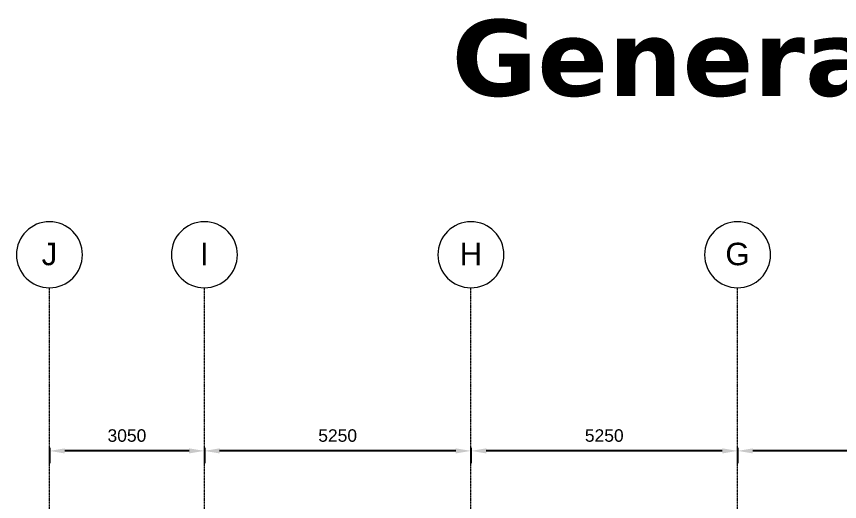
# Model space of a CAD drawing. Header units: millimetres. Extents: x 4481 to 58175, y 4067 to 32722.
# Drawn here: x 8501 to 24709, y 23169 to 32722 of the extents above; entities that cross this region are included whole.
import ezdxf

# ---------------------------------------------------------------- set-up
doc = ezdxf.new("R2010")
doc.units = ezdxf.units.MM
doc.linetypes.add('Grid Line', pattern=[22.225, 12.7, -3.175, 3.175, -3.175])
for name, color, linetype, lineweight in [('A-ANNO-DIMS', 10, 'Continuous', 9), ('S-GRID', 1, 'Continuous', 9), ('S-GRID-IDEN', 1, 'Continuous', 9)]:
    doc.layers.add(name, color=color, linetype=linetype, lineweight=lineweight)
doc.layers.add('TEXT', color=10, linetype='Continuous')
doc.styles.add('Arial', font='Arial.ttf', dxfattribs={"height": 245.883234})
doc.styles.add('Arial_1', font='Arial.ttf', dxfattribs={"height": 442.58982})
doc.styles.add('TITLE_Layout_15mm', font='Verdana Bold.ttf', dxfattribs={"height": 15})
doc.dimstyles.new('Diagonal_-_2_5mm_Arial', dxfattribs={"dimscale": 304.8, "dimtxt": 245.883234, "dimasz": 0.984252, "dimexe": 0.787402, "dimexo": 0.492126, "dimgap": 0.574147, "dimtad": 1, "dimdec": 0, "dimzin": 0, "dimdsep": 46, "dimtxsty": 'Arial', "dimcen": 0.09, "dimdle": 0.787402, "dimazin": 0, "dimtfac": 1, "dimtdec": 0, "dimtix": 1, "dimtmove": 0, "dimatfit": 3, "dimldrblk": 'BOXFILLED', "dimfxl": 1, "dimtvp": 1, "dimtfill": 1, "dimtolj": 1, "dimtzin": 0, "dimarcsym": 0})

# ---------------------------------------------------------------- blocks, each defined once
blk = doc.blocks.new('Grid - M_Grid Head - Circle-24584-1st Floor Dimensioned Plan')
at = {"layer": 'S-GRID-IDEN'}
blk.add_circle((0, 0), 6.5, dxfattribs=at)
blk = doc.blocks.new('DIMBLOCK6-1st Floor Dimensioned Plan')
at = {"layer": 'A-ANNO-DIMS', "color": 0, "lineweight": -2, "transparency": 16777216}
for p, q in [((22701, 24228), (22701, 23926)), ((27651, 24166), (23001, 24166)), ((27951, 24228), (27951, 23926))]:
    blk.add_line(p, q, dxfattribs=at)
at = {"layer": 'A-ANNO-DIMS', "color": 0, "transparency": 16777216}
for points in [[(23001, 24216), (23001, 24116), (22701, 24166)], [(27651, 24216), (27651, 24116), (27951, 24166)]]:
    blk.add_solid(points, dxfattribs=at)
at = {"layer": 'Defpoints', "color": 0, "transparency": 16777216}
for p in [(22701, 24378), (27951, 24378), (22701, 24166)]:
    blk.add_point(p, dxfattribs=at)
at = {"layer": 'A-ANNO-DIMS', "color": 0, "transparency": 16777216, "insert": (25326, 24467), "char_height": 245.9, "width": 904.62, "attachment_point": 5, "style": 'Arial', "bg_fill": 3, "box_fill_scale": 1.1, "bg_fill_color": 256, "bg_fill_true_color": 13158600, "bg_fill_transparency": 0}
blk.add_mtext('\\A1;5250', dxfattribs=at)
blk = doc.blocks.new('_BoxFilled')
at = {"color": 0, "linetype": 'ByBlock', "lineweight": -2}
blk.add_line((-0.5, 0), (-1, 0), dxfattribs=at)
at = {"color": 0, "linetype": 'ByBlock'}
blk.add_solid([(-0.5, 0.5), (0.5, 0.5), (-0.5, -0.5), (0.5, -0.5)], dxfattribs=at)
blk = doc.blocks.new('DIMBLOCK7-1st Floor Dimensioned Plan')
at = {"layer": 'A-ANNO-DIMS', "color": 0, "lineweight": -2, "transparency": 16777216}
for p, q in [((17451, 24228), (17451, 23926)), ((22401, 24166), (17751, 24166)), ((22701, 24228), (22701, 23926))]:
    blk.add_line(p, q, dxfattribs=at)
at = {"layer": 'A-ANNO-DIMS', "color": 0, "transparency": 16777216}
for points in [[(17751, 24216), (17751, 24116), (17451, 24166)], [(22401, 24216), (22401, 24116), (22701, 24166)]]:
    blk.add_solid(points, dxfattribs=at)
at = {"layer": 'Defpoints', "color": 0, "transparency": 16777216}
for p in [(17451, 24378), (22701, 24378), (17451, 24166)]:
    blk.add_point(p, dxfattribs=at)
at = {"layer": 'A-ANNO-DIMS', "color": 0, "transparency": 16777216, "insert": (20076, 24467), "char_height": 245.9, "width": 904.62, "attachment_point": 5, "style": 'Arial', "bg_fill": 3, "box_fill_scale": 1.1, "bg_fill_color": 256, "bg_fill_true_color": 13158600, "bg_fill_transparency": 0}
blk.add_mtext('\\A1;5250', dxfattribs=at)
blk = doc.blocks.new('DIMBLOCK8-1st Floor Dimensioned Plan')
at = {"layer": 'A-ANNO-DIMS', "color": 0, "lineweight": -2, "transparency": 16777216}
for p, q in [((12201, 24228), (12201, 23926)), ((17151, 24166), (12501, 24166)), ((17451, 24228), (17451, 23926))]:
    blk.add_line(p, q, dxfattribs=at)
at = {"layer": 'A-ANNO-DIMS', "color": 0, "transparency": 16777216}
for points in [[(12501, 24216), (12501, 24116), (12201, 24166)], [(17151, 24216), (17151, 24116), (17451, 24166)]]:
    blk.add_solid(points, dxfattribs=at)
at = {"layer": 'Defpoints', "color": 0, "transparency": 16777216}
for p in [(12201, 24378), (17451, 24378), (12201, 24166)]:
    blk.add_point(p, dxfattribs=at)
at = {"layer": 'A-ANNO-DIMS', "color": 0, "transparency": 16777216, "insert": (14826, 24467), "char_height": 245.9, "width": 904.62, "attachment_point": 5, "style": 'Arial', "bg_fill": 3, "box_fill_scale": 1.1, "bg_fill_color": 256, "bg_fill_true_color": 13158600, "bg_fill_transparency": 0}
blk.add_mtext('\\A1;5250', dxfattribs=at)
blk = doc.blocks.new('DIMBLOCK9-1st Floor Dimensioned Plan')
at = {"layer": 'A-ANNO-DIMS', "color": 0, "lineweight": -2, "transparency": 16777216}
for p, q in [((9151, 24228), (9151, 23926)), ((11901, 24166), (9451, 24166)), ((12201, 24228), (12201, 23926))]:
    blk.add_line(p, q, dxfattribs=at)
at = {"layer": 'A-ANNO-DIMS', "color": 0, "transparency": 16777216}
for points in [[(9451, 24216), (9451, 24116), (9151, 24166)], [(11901, 24216), (11901, 24116), (12201, 24166)]]:
    blk.add_solid(points, dxfattribs=at)
at = {"layer": 'Defpoints', "color": 0, "transparency": 16777216}
for p in [(9151, 24378), (12201, 24378), (9151, 24166)]:
    blk.add_point(p, dxfattribs=at)
at = {"layer": 'A-ANNO-DIMS', "color": 0, "transparency": 16777216, "insert": (10676, 24467), "char_height": 245.9, "width": 904.62, "attachment_point": 5, "style": 'Arial', "bg_fill": 3, "box_fill_scale": 1.1, "bg_fill_color": 256, "bg_fill_true_color": 13158600, "bg_fill_transparency": 0}
blk.add_mtext('\\A1;3050', dxfattribs=at)

msp = doc.modelspace()

# ---------------------------------------------------------------- linework, layer by layer
at = {"layer": 'S-GRID', "linetype": 'Grid Line'}
for p, q in [((9151, 4066.9), (9151, 27379.7)), ((12201, 4066.9), (12201, 27379.7)), ((17451, 4066.9), (17451, 27379.7)), ((22701, 4066.9), (22701, 27379.7))]:
    msp.add_line(p, q, dxfattribs=at)

# ---------------------------------------------------------------- block references
at = {"layer": 'S-GRID-IDEN', "xscale": -99.99999999999993, "yscale": 99.99999999999993, "zscale": 99.99999999999993}
for p in [(9151, 28029.7), (12201, 28029.7), (17451, 28029.7), (22701, 28029.7)]:
    msp.add_blockref('Grid - M_Grid Head - Circle-24584-1st Floor Dimensioned Plan', p, dxfattribs=at)

# ---------------------------------------------------------------- texts
at = {"layer": 'TEXT', "style": 'TITLE_Layout_15mm'}
msp.add_text('General Arrangement', height=1500, dxfattribs=at).set_placement((17068.9, 31158.9))

# ---------------------------------------------------------------- next in the draw order: texts
at = {"layer": 'S-GRID-IDEN', "char_height": 442.6, "attachment_point": 2, "line_spacing_factor": 0.938532, "style": 'Arial_1', "bg_fill": 3, "box_fill_scale": 1.25, "bg_fill_color": 0, "bg_fill_transparency": 0}
for s, insert, width in [('J', (9151.1, 28265.5), 367.164), ('I', (12201.1, 28265.5), 205.18), ('H', (17451.1, 28265.5), 529.148), ('G', (22701.1, 28265.5), 572.344)]:
    msp.add_mtext(s, dxfattribs=dict(at, insert=insert, width=width))

# ---------------------------------------------------------------- next in the draw order: dimensions: what is measured, and where the dimension line sits
at = {"layer": 'A-ANNO-DIMS'}
dim = msp.add_linear_dim(base=(22701, 24166.3), p1=(27951, 24378.4), p2=(22701, 24378.4), angle=180, dimstyle='Diagonal_-_2_5mm_Arial', override={"dimpost": '<>', "dimfxl": 5250}, dxfattribs=at)
dim.commit()
dim.dimension.update_dxf_attribs({"geometry": 'DIMBLOCK6-1st Floor Dimensioned Plan', "text_midpoint": (25326, 24466.9)})

# ---------------------------------------------------------------- next in the draw order: dimensions: what is measured, and where the dimension line sits
dim = msp.add_linear_dim(base=(17451, 24166.3), p1=(22701, 24378.4), p2=(17451, 24378.4), angle=180, dimstyle='Diagonal_-_2_5mm_Arial', override={"dimpost": '<>', "dimfxl": 5250}, dxfattribs=at)
dim.commit()
dim.dimension.update_dxf_attribs({"geometry": 'DIMBLOCK7-1st Floor Dimensioned Plan', "text_midpoint": (20076, 24466.9)})

# ---------------------------------------------------------------- next in the draw order: dimensions: what is measured, and where the dimension line sits
dim = msp.add_linear_dim(base=(12201, 24166.3), p1=(17451, 24378.4), p2=(12201, 24378.4), angle=180, dimstyle='Diagonal_-_2_5mm_Arial', override={"dimpost": '<>', "dimfxl": 5250}, dxfattribs=at)
dim.commit()
dim.dimension.update_dxf_attribs({"geometry": 'DIMBLOCK8-1st Floor Dimensioned Plan', "text_midpoint": (14826, 24466.9)})

# ---------------------------------------------------------------- next in the draw order: dimensions: what is measured, and where the dimension line sits
dim = msp.add_linear_dim(base=(9151, 24166.3), p1=(12201, 24378.4), p2=(9151, 24378.4), angle=180, dimstyle='Diagonal_-_2_5mm_Arial', override={"dimpost": '<>', "dimfxl": 3050}, dxfattribs=at)
dim.commit()
dim.dimension.update_dxf_attribs({"geometry": 'DIMBLOCK9-1st Floor Dimensioned Plan', "text_midpoint": (10676, 24466.9)})

doc.saveas('drawing.dxf')
